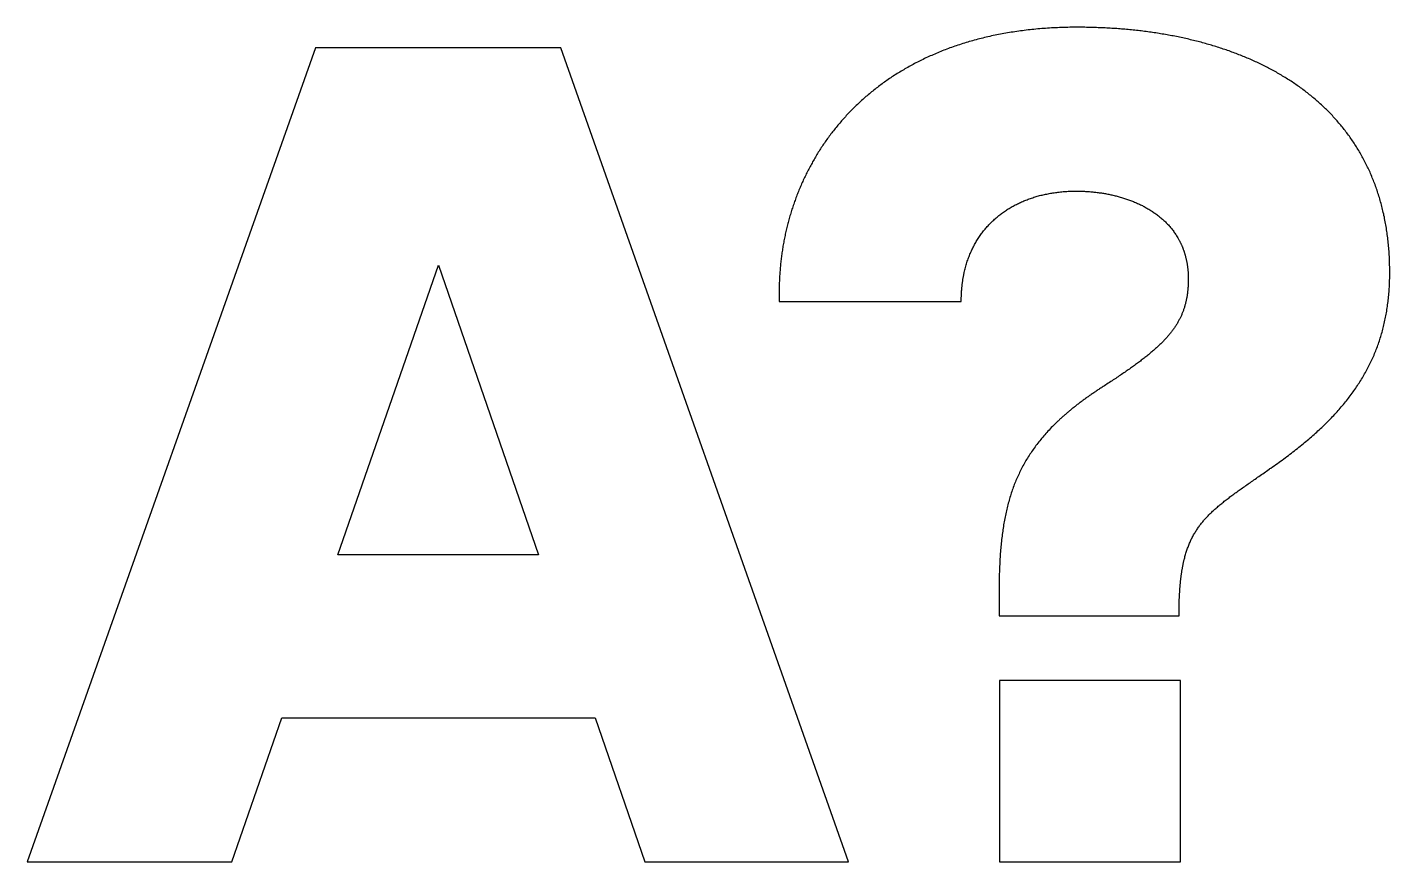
# Model space of a CAD drawing. Extents: x 0 to 267, y 0 to 163.
import ezdxf

# ---------------------------------------------------------------- set-up
doc = ezdxf.new("R2010")
doc.units = 0
doc.header["$MEASUREMENT"] = 0
doc.layers.get('0').update_dxf_attribs({"linetype": 'CONTINUOUS'})
doc.layers.add('LAYER_1', color=7, linetype='CONTINUOUS')

msp = doc.modelspace()

# ---------------------------------------------------------------- linework, layer by layer
msp.add_lwpolyline([(80.6, 116.9), (100.2, 60.1), (60.9, 60.1)], close=True)
at = {"layer": 'LAYER_1'}
msp.add_lwpolyline([(267.1, 115.5), (267.1, 115.85), (267.1, 116.2), (267.09, 116.55), (267.08, 116.89), (267.07, 117.24), (267.06, 117.58), (267.05, 117.92), (267.04, 118.26), (267.02, 118.6), (267, 118.94), (266.98, 119.27), (266.96, 119.61), (266.93, 119.94), (266.9, 120.27), (266.88, 120.6), (266.85, 120.93), (266.81, 121.26), (266.78, 121.58), (266.74, 121.91), (266.7, 122.23), (266.66, 122.55), (266.62, 122.87), (266.58, 123.19), (266.53, 123.51), (266.48, 123.82), (266.44, 124.14), (266.38, 124.45), (266.33, 124.76), (266.28, 125.07), (266.22, 125.38), (266.16, 125.69), (266.1, 126), (266.04, 126.3), (265.97, 126.61), (265.91, 126.91), (265.84, 127.21), (265.77, 127.51), (265.7, 127.81), (265.62, 128.1), (265.55, 128.4), (265.47, 128.69), (265.39, 128.99), (265.31, 129.28), (265.23, 129.57), (265.15, 129.86), (265.06, 130.14), (264.97, 130.43), (264.89, 130.71), (264.79, 131), (264.7, 131.28), (264.61, 131.56), (264.51, 131.84), (264.41, 132.12), (264.31, 132.39), (264.21, 132.67), (264.11, 132.94), (264.01, 133.21), (263.9, 133.49), (263.79, 133.76), (263.68, 134.02), (263.57, 134.29), (263.46, 134.56), (263.34, 134.82), (263.23, 135.08), (263.11, 135.35), (262.99, 135.61), (262.87, 135.87), (262.75, 136.12), (262.62, 136.38), (262.5, 136.63), (262.37, 136.89), (262.24, 137.14), (262.11, 137.39), (261.98, 137.64), (261.85, 137.89), (261.71, 138.14), (261.57, 138.38), (261.43, 138.63), (261.29, 138.87), (261.15, 139.11), (261.01, 139.35), (260.87, 139.59), (260.72, 139.83), (260.57, 140.07), (260.42, 140.3), (260.27, 140.54), (260.12, 140.77), (259.97, 141), (259.81, 141.23), (259.65, 141.46), (259.5, 141.69), (259.34, 141.92), (259.18, 142.14), (259.01, 142.37), (258.85, 142.59), (258.68, 142.81), (258.52, 143.03), (258.35, 143.25), (258.18, 143.47), (258.01, 143.68), (257.84, 143.9), (257.66, 144.11), (257.49, 144.32), (257.31, 144.53), (257.13, 144.74), (256.95, 144.95), (256.77, 145.16), (256.59, 145.37), (256.41, 145.57), (256.22, 145.77), (256.03, 145.98), (255.85, 146.18), (255.66, 146.38), (255.47, 146.58), (255.28, 146.77), (255.08, 146.97), (254.89, 147.16), (254.69, 147.36), (254.5, 147.55), (254.3, 147.74), (254.1, 147.93), (253.9, 148.12), (253.69, 148.31), (253.49, 148.49), (253.29, 148.68), (253.08, 148.86), (252.87, 149.04), (252.66, 149.23), (252.45, 149.41), (252.24, 149.58), (252.03, 149.76), (251.82, 149.94), (251.6, 150.11), (251.39, 150.29), (251.17, 150.46), (250.95, 150.63), (250.73, 150.8), (250.51, 150.97), (250.29, 151.14), (250.07, 151.31), (249.84, 151.47), (249.62, 151.64), (249.39, 151.8), (249.16, 151.96), (248.93, 152.12), (248.7, 152.28), (248.47, 152.44), (248.24, 152.59), (248.01, 152.75), (247.77, 152.91), (247.54, 153.06), (247.3, 153.21), (247.06, 153.36), (246.82, 153.51), (246.58, 153.66), (246.34, 153.81), (246.1, 153.95), (245.86, 154.1), (245.61, 154.24), (245.37, 154.39), (245.12, 154.53), (244.87, 154.67), (244.62, 154.81), (244.37, 154.94), (244.12, 155.08), (243.87, 155.22), (243.62, 155.35), (243.36, 155.49), (243.11, 155.62), (242.85, 155.75), (242.6, 155.88), (242.34, 156.01), (242.08, 156.13), (241.82, 156.26), (241.56, 156.39), (241.3, 156.51), (241.04, 156.63), (240.77, 156.75), (240.51, 156.88), (240.24, 157), (239.98, 157.11), (239.71, 157.23), (239.44, 157.35), (239.17, 157.46), (238.9, 157.58), (238.63, 157.69), (238.36, 157.8), (238.08, 157.91), (237.81, 158.02), (237.54, 158.13), (237.26, 158.23), (236.98, 158.34), (236.71, 158.44), (236.43, 158.55), (236.15, 158.65), (235.87, 158.75), (235.59, 158.85), (235.31, 158.95), (235.03, 159.05), (234.74, 159.15), (234.46, 159.24), (234.17, 159.34), (233.89, 159.43), (233.6, 159.52), (233.32, 159.61), (233.03, 159.7), (232.74, 159.79), (232.45, 159.88), (232.16, 159.97), (231.87, 160.05), (231.58, 160.14), (231.28, 160.22), (230.99, 160.3), (230.7, 160.39), (230.4, 160.47), (230.11, 160.55), (229.81, 160.62), (229.51, 160.7), (229.22, 160.78), (228.92, 160.85), (228.62, 160.93), (228.32, 161), (228.02, 161.07), (227.72, 161.14), (227.42, 161.21), (227.11, 161.28), (226.81, 161.35), (226.51, 161.41), (226.2, 161.48), (225.9, 161.54), (225.59, 161.6), (225.29, 161.67), (224.98, 161.73), (224.67, 161.79), (224.36, 161.85), (224.06, 161.9), (223.75, 161.96), (223.44, 162.02), (223.13, 162.07), (222.82, 162.13), (222.5, 162.18), (222.19, 162.23), (221.88, 162.28), (221.57, 162.33), (221.25, 162.38), (220.94, 162.42), (220.62, 162.47), (220.31, 162.52), (219.99, 162.56), (219.67, 162.6), (219.36, 162.65), (219.04, 162.69), (218.72, 162.73), (218.4, 162.77), (218.08, 162.8), (217.77, 162.84), (217.45, 162.88), (217.12, 162.91), (216.8, 162.94), (216.48, 162.98), (216.16, 163.01), (215.84, 163.04), (215.52, 163.07), (215.19, 163.1), (214.87, 163.13), (214.54, 163.15), (214.22, 163.18), (213.9, 163.2), (213.57, 163.23), (213.24, 163.25), (212.92, 163.27), (212.59, 163.29), (212.27, 163.31), (211.94, 163.33), (211.61, 163.35), (211.28, 163.37), (210.95, 163.38), (210.63, 163.4), (210.3, 163.41), (209.97, 163.42), (209.64, 163.43), (209.31, 163.45), (208.98, 163.46), (208.65, 163.46), (208.32, 163.47), (207.98, 163.48), (207.65, 163.48), (207.32, 163.49), (206.99, 163.49), (206.66, 163.5), (206.32, 163.5), (205.99, 163.5), (205.82, 163.5), (205.8, 163.5), (205.8, 163.5), (205.79, 163.5), (205.78, 163.5), (205.73, 163.5), (205.62, 163.5), (205.21, 163.5), (204.81, 163.49), (204.4, 163.49), (203.99, 163.48), (203.59, 163.47), (203.19, 163.46), (202.79, 163.45), (202.39, 163.44), (201.99, 163.42), (201.59, 163.4), (201.2, 163.38), (200.81, 163.36), (200.42, 163.34), (200.03, 163.31), (199.64, 163.29), (199.25, 163.26), (198.87, 163.23), (198.48, 163.2), (198.1, 163.16), (197.72, 163.13), (197.34, 163.09), (196.96, 163.05), (196.58, 163.01), (196.21, 162.97), (195.84, 162.93), (195.46, 162.88), (195.09, 162.83), (194.72, 162.78), (194.36, 162.73), (193.99, 162.68), (193.63, 162.63), (193.26, 162.57), (192.9, 162.52), (192.54, 162.46), (192.19, 162.4), (191.83, 162.34), (191.47, 162.27), (191.12, 162.21), (190.77, 162.14), (190.42, 162.07), (190.07, 162), (189.72, 161.93), (189.37, 161.86), (189.03, 161.79), (188.68, 161.71), (188.34, 161.63), (188, 161.55), (187.66, 161.47), (187.33, 161.39), (186.99, 161.31), (186.66, 161.22), (186.32, 161.14), (185.99, 161.05), (185.66, 160.96), (185.33, 160.87), (185.01, 160.78), (184.68, 160.68), (184.36, 160.59), (184.03, 160.49), (183.71, 160.39), (183.39, 160.29), (183.07, 160.19), (182.76, 160.09), (182.44, 159.98), (182.13, 159.88), (181.82, 159.77), (181.51, 159.66), (181.2, 159.55), (180.89, 159.44), (180.58, 159.33), (180.28, 159.22), (179.97, 159.1), (179.67, 158.99), (179.37, 158.87), (179.07, 158.75), (178.77, 158.63), (178.48, 158.51), (178.18, 158.38), (177.89, 158.26), (177.6, 158.13), (177.31, 158), (177.02, 157.88), (176.73, 157.75), (176.45, 157.61), (176.16, 157.48), (175.88, 157.35), (175.6, 157.21), (175.32, 157.08), (175.04, 156.94), (174.76, 156.8), (174.49, 156.66), (174.21, 156.52), (173.94, 156.38), (173.67, 156.23), (173.4, 156.09), (173.13, 155.94), (172.86, 155.79), (172.6, 155.64), (172.33, 155.49), (172.07, 155.34), (171.81, 155.19), (171.55, 155.04), (171.29, 154.88), (171.03, 154.72), (170.78, 154.57), (170.52, 154.41), (170.27, 154.25), (170.02, 154.09), (169.77, 153.93), (169.52, 153.76), (169.28, 153.6), (169.03, 153.44), (168.79, 153.27), (168.54, 153.1), (168.3, 152.93), (168.06, 152.76), (167.82, 152.59), (167.59, 152.42), (167.35, 152.25), (167.12, 152.07), (166.89, 151.9), (166.66, 151.72), (166.43, 151.55), (166.2, 151.37), (165.97, 151.19), (165.74, 151.01), (165.52, 150.83), (165.3, 150.65), (165.08, 150.46), (164.86, 150.28), (164.64, 150.09), (164.42, 149.91), (164.21, 149.72), (163.99, 149.53), (163.78, 149.34), (163.57, 149.15), (163.36, 148.96), (163.15, 148.77), (162.94, 148.57), (162.74, 148.38), (162.53, 148.19), (162.33, 147.99), (162.13, 147.79), (161.93, 147.59), (161.73, 147.4), (161.53, 147.2), (161.34, 147), (161.14, 146.79), (160.95, 146.59), (160.76, 146.39), (160.57, 146.18), (160.38, 145.98), (160.19, 145.77), (160.01, 145.57), (159.82, 145.36), (159.64, 145.15), (159.46, 144.94), (159.28, 144.73), (159.1, 144.52), (158.92, 144.31), (158.75, 144.1), (158.57, 143.88), (158.4, 143.67), (158.23, 143.45), (158.06, 143.24), (157.89, 143.02), (157.72, 142.81), (157.55, 142.59), (157.39, 142.37), (157.22, 142.15), (157.06, 141.93), (156.9, 141.71), (156.74, 141.49), (156.58, 141.26), (156.43, 141.04), (156.27, 140.82), (156.12, 140.59), (155.96, 140.37), (155.81, 140.14), (155.66, 139.91), (155.51, 139.69), (155.37, 139.46), (155.22, 139.23), (155.08, 139), (154.93, 138.77), (154.79, 138.54), (154.65, 138.31), (154.51, 138.07), (154.38, 137.84), (154.24, 137.61), (154.11, 137.37), (153.97, 137.14), (153.84, 136.9), (153.71, 136.67), (153.58, 136.43), (153.45, 136.2), (153.33, 135.96), (153.2, 135.72), (153.08, 135.48), (152.95, 135.24), (152.83, 135), (152.71, 134.76), (152.6, 134.52), (152.48, 134.28), (152.36, 134.04), (152.25, 133.79), (152.14, 133.55), (152.02, 133.31), (151.91, 133.06), (151.81, 132.82), (151.7, 132.57), (151.59, 132.33), (151.49, 132.08), (151.38, 131.83), (151.28, 131.59), (151.18, 131.34), (151.08, 131.09), (150.98, 130.84), (150.89, 130.59), (150.79, 130.34), (150.7, 130.09), (150.6, 129.84), (150.51, 129.59), (150.42, 129.34), (150.33, 129.09), (150.25, 128.84), (150.16, 128.59), (150.08, 128.33), (149.99, 128.08), (149.91, 127.83), (149.83, 127.57), (149.75, 127.32), (149.67, 127.06), (149.6, 126.81), (149.52, 126.55), (149.45, 126.3), (149.37, 126.04), (149.3, 125.79), (149.23, 125.53), (149.16, 125.27), (149.1, 125.02), (149.03, 124.76), (148.97, 124.5), (148.9, 124.24), (148.84, 123.98), (148.78, 123.73), (148.72, 123.47), (148.66, 123.21), (148.61, 122.95), (148.55, 122.69), (148.5, 122.43), (148.44, 122.17), (148.39, 121.91), (148.34, 121.65), (148.29, 121.39), (148.24, 121.13), (148.2, 120.86), (148.15, 120.6), (148.11, 120.34), (148.07, 120.08), (148.03, 119.82), (147.99, 119.55), (147.95, 119.29), (147.91, 119.03), (147.88, 118.77), (147.84, 118.5), (147.81, 118.24), (147.78, 117.98), (147.75, 117.72), (147.72, 117.45), (147.69, 117.19), (147.66, 116.92), (147.64, 116.66), (147.61, 116.4), (147.59, 116.13), (147.57, 115.87), (147.55, 115.6), (147.53, 115.34), (147.51, 115.08), (147.49, 114.81), (147.48, 114.55), (147.47, 114.28), (147.45, 114.02), (147.44, 113.75), (147.43, 113.49), (147.42, 113.23), (147.42, 112.96), (147.41, 112.7), (147.41, 112.43), (147.4, 112.17), (147.4, 111.9), (147.4, 111.64), (147.4, 111.6), (147.4, 111.6), (147.4, 111.6), (147.4, 111.6), (147.4, 111.6), (147.4, 111.6), (147.4, 111.6), (147.4, 111.6), (147.4, 111.6), (147.4, 111.6), (147.4, 111.6), (147.4, 111.59), (147.4, 111.59), (147.4, 111.58), (147.4, 111.57), (147.4, 111.56), (147.4, 111.54), (147.4, 111.53), (147.4, 111.51), (147.4, 111.5), (147.4, 111.48), (147.4, 111.46), (147.4, 111.43), (147.4, 111.41), (147.4, 111.39), (147.4, 111.36), (147.4, 111.33), (147.4, 111.31), (147.4, 111.28), (147.4, 111.25), (147.4, 111.22), (147.4, 111.16), (147.4, 111.09), (147.4, 111.02), (147.4, 110.95), (147.4, 110.88), (147.4, 110.81), (147.4, 110.66), (147.4, 110.51), (147.4, 110.44), (147.4, 110.37), (147.4, 110.3), (147.4, 110.24), (147.4, 110.17), (147.4, 110.14), (147.4, 110.11), (147.4, 110.09), (147.4, 110.06), (147.4, 110.03), (147.4, 110.01), (147.4, 109.98), (147.4, 109.96), (147.4, 109.94), (147.4, 109.92), (147.4, 109.9), (147.4, 109.88), (147.4, 109.87), (147.4, 109.85), (147.4, 109.84), (147.4, 109.83), (147.4, 109.82), (147.4, 109.81), (147.4, 109.81), (147.4, 109.8), (147.4, 109.8), (147.4, 109.8), (147.4, 109.8), (147.41, 109.8), (147.41, 109.8), (147.42, 109.8), (147.43, 109.8), (147.45, 109.8), (147.47, 109.8), (147.48, 109.8), (147.51, 109.8), (147.53, 109.8), (147.56, 109.8), (147.58, 109.8), (147.61, 109.8), (147.65, 109.8), (147.68, 109.8), (147.72, 109.8), (147.76, 109.8), (147.8, 109.8), (147.84, 109.8), (147.89, 109.8), (147.94, 109.8), (147.99, 109.8), (148.04, 109.8), (148.1, 109.8), (148.15, 109.8), (148.21, 109.8), (148.27, 109.8), (148.34, 109.8), (148.4, 109.8), (148.47, 109.8), (148.54, 109.8), (148.61, 109.8), (148.68, 109.8), (148.76, 109.8), (148.83, 109.8), (148.91, 109.8), (148.99, 109.8), (149.07, 109.8), (149.16, 109.8), (149.24, 109.8), (149.33, 109.8), (149.42, 109.8), (149.51, 109.8), (149.61, 109.8), (149.7, 109.8), (149.8, 109.8), (149.9, 109.8), (150, 109.8), (150.1, 109.8), (150.2, 109.8), (150.31, 109.8), (150.41, 109.8), (150.52, 109.8), (150.63, 109.8), (150.74, 109.8), (150.86, 109.8), (150.97, 109.8), (151.09, 109.8), (151.2, 109.8), (151.32, 109.8), (151.44, 109.8), (151.57, 109.8), (151.69, 109.8), (151.81, 109.8), (151.94, 109.8), (152.07, 109.8), (152.2, 109.8), (152.33, 109.8), (152.46, 109.8), (152.59, 109.8), (152.73, 109.8), (152.86, 109.8), (153, 109.8), (153.14, 109.8), (153.28, 109.8), (153.42, 109.8), (153.56, 109.8), (153.7, 109.8), (153.84, 109.8), (153.99, 109.8), (154.14, 109.8), (154.28, 109.8), (154.43, 109.8), (154.58, 109.8), (154.73, 109.8), (154.88, 109.8), (155.04, 109.8), (155.19, 109.8), (155.35, 109.8), (155.5, 109.8), (155.66, 109.8), (155.82, 109.8), (155.97, 109.8), (156.13, 109.8), (156.29, 109.8), (156.45, 109.8), (156.62, 109.8), (156.78, 109.8), (156.94, 109.8), (157.11, 109.8), (157.44, 109.8), (157.77, 109.8), (158.11, 109.8), (158.45, 109.8), (158.79, 109.8), (159.14, 109.8), (159.49, 109.8), (159.84, 109.8), (160.19, 109.8), (160.54, 109.8), (160.9, 109.8), (161.25, 109.8), (161.61, 109.8), (161.97, 109.8), (162.33, 109.8), (162.7, 109.8), (163.06, 109.8), (163.79, 109.8), (164.52, 109.8), (165.25, 109.8), (165.98, 109.8), (166.71, 109.8), (167.44, 109.8), (167.8, 109.8), (168.17, 109.8), (168.53, 109.8), (168.89, 109.8), (169.25, 109.8), (169.6, 109.8), (169.96, 109.8), (170.31, 109.8), (170.66, 109.8), (171.01, 109.8), (171.36, 109.8), (171.71, 109.8), (172.05, 109.8), (172.39, 109.8), (172.73, 109.8), (173.06, 109.8), (173.39, 109.8), (173.56, 109.8), (173.72, 109.8), (173.88, 109.8), (174.05, 109.8), (174.21, 109.8), (174.37, 109.8), (174.53, 109.8), (174.68, 109.8), (174.84, 109.8), (175, 109.8), (175.15, 109.8), (175.31, 109.8), (175.46, 109.8), (175.62, 109.8), (175.77, 109.8), (175.92, 109.8), (176.07, 109.8), (176.22, 109.8), (176.36, 109.8), (176.51, 109.8), (176.66, 109.8), (176.8, 109.8), (176.94, 109.8), (177.08, 109.8), (177.22, 109.8), (177.36, 109.8), (177.5, 109.8), (177.64, 109.8), (177.77, 109.8), (177.91, 109.8), (178.04, 109.8), (178.17, 109.8), (178.3, 109.8), (178.43, 109.8), (178.56, 109.8), (178.69, 109.8), (178.81, 109.8), (178.93, 109.8), (179.06, 109.8), (179.18, 109.8), (179.3, 109.8), (179.41, 109.8), (179.53, 109.8), (179.64, 109.8), (179.76, 109.8), (179.87, 109.8), (179.98, 109.8), (180.09, 109.8), (180.19, 109.8), (180.3, 109.8), (180.4, 109.8), (180.5, 109.8), (180.6, 109.8), (180.7, 109.8), (180.8, 109.8), (180.89, 109.8), (180.99, 109.8), (181.08, 109.8), (181.17, 109.8), (181.26, 109.8), (181.34, 109.8), (181.43, 109.8), (181.51, 109.8), (181.59, 109.8), (181.67, 109.8), (181.74, 109.8), (181.82, 109.8), (181.89, 109.8), (181.96, 109.8), (182.03, 109.8), (182.1, 109.8), (182.16, 109.8), (182.23, 109.8), (182.29, 109.8), (182.35, 109.8), (182.4, 109.8), (182.46, 109.8), (182.51, 109.8), (182.56, 109.8), (182.61, 109.8), (182.66, 109.8), (182.7, 109.8), (182.74, 109.8), (182.78, 109.8), (182.82, 109.8), (182.85, 109.8), (182.89, 109.8), (182.92, 109.8), (182.94, 109.8), (182.97, 109.8), (182.99, 109.8), (183.02, 109.8), (183.03, 109.8), (183.05, 109.8), (183.07, 109.8), (183.08, 109.8), (183.09, 109.8), (183.09, 109.8), (183.1, 109.8), (183.1, 109.8), (183.1, 109.8), (183.1, 109.8), (183.1, 109.8), (183.1, 109.8), (183.1, 109.8), (183.1, 109.81), (183.1, 109.83), (183.1, 109.9), (183.1, 110.05), (183.1, 110.19), (183.1, 110.34), (183.11, 110.48), (183.11, 110.62), (183.12, 110.77), (183.12, 110.91), (183.13, 111.05), (183.13, 111.19), (183.14, 111.33), (183.15, 111.47), (183.16, 111.61), (183.17, 111.75), (183.17, 111.89), (183.19, 112.03), (183.2, 112.17), (183.21, 112.3), (183.22, 112.44), (183.23, 112.58), (183.25, 112.71), (183.26, 112.85), (183.28, 112.98), (183.29, 113.12), (183.31, 113.25), (183.33, 113.39), (183.34, 113.52), (183.36, 113.65), (183.38, 113.78), (183.4, 113.92), (183.42, 114.05), (183.44, 114.18), (183.46, 114.31), (183.49, 114.44), (183.51, 114.57), (183.53, 114.7), (183.56, 114.82), (183.58, 114.95), (183.61, 115.08), (183.63, 115.21), (183.66, 115.33), (183.69, 115.46), (183.75, 115.71), (183.8, 115.96), (183.87, 116.2), (183.93, 116.45), (184, 116.69), (184.07, 116.93), (184.14, 117.17), (184.21, 117.41), (184.29, 117.64), (184.37, 117.87), (184.45, 118.1), (184.53, 118.33), (184.62, 118.56), (184.7, 118.78), (184.79, 119.01), (184.89, 119.23), (184.98, 119.45), (185.08, 119.67), (185.18, 119.88), (185.28, 120.09), (185.38, 120.31), (185.49, 120.51), (185.6, 120.72), (185.71, 120.93), (185.82, 121.13), (185.93, 121.33), (186.05, 121.53), (186.17, 121.73), (186.29, 121.93), (186.41, 122.12), (186.54, 122.31), (186.67, 122.5), (186.8, 122.69), (186.93, 122.87), (187.06, 123.06), (187.2, 123.24), (187.33, 123.42), (187.47, 123.6), (187.62, 123.77), (187.76, 123.95), (187.9, 124.12), (188.05, 124.29), (188.2, 124.46), (188.35, 124.62), (188.51, 124.79), (188.66, 124.95), (188.82, 125.11), (188.98, 125.27), (189.14, 125.43), (189.3, 125.58), (189.46, 125.73), (189.63, 125.88), (189.79, 126.03), (189.96, 126.18), (190.14, 126.32), (190.31, 126.46), (190.48, 126.6), (190.66, 126.74), (190.84, 126.88), (191.02, 127.01), (191.2, 127.14), (191.38, 127.28), (191.56, 127.4), (191.75, 127.53), (191.94, 127.65), (192.13, 127.78), (192.32, 127.9), (192.51, 128.01), (192.7, 128.13), (192.9, 128.25), (193.1, 128.36), (193.3, 128.47), (193.5, 128.58), (193.7, 128.68), (193.9, 128.79), (194.1, 128.89), (194.31, 128.99), (194.52, 129.09), (194.73, 129.18), (194.94, 129.28), (195.15, 129.37), (195.36, 129.46), (195.57, 129.55), (195.79, 129.63), (196.01, 129.72), (196.22, 129.8), (196.44, 129.88), (196.66, 129.96), (196.88, 130.03), (197.11, 130.11), (197.33, 130.18), (197.56, 130.25), (197.78, 130.32), (198.01, 130.38), (198.24, 130.44), (198.47, 130.51), (198.7, 130.57), (198.94, 130.62), (199.17, 130.68), (199.4, 130.73), (199.64, 130.78), (199.88, 130.83), (200.11, 130.88), (200.35, 130.93), (200.59, 130.97), (200.83, 131.01), (201.08, 131.05), (201.32, 131.09), (201.56, 131.12), (201.81, 131.15), (202.05, 131.18), (202.3, 131.21), (202.55, 131.24), (202.8, 131.26), (203.05, 131.29), (203.3, 131.31), (203.55, 131.33), (203.8, 131.34), (204.05, 131.36), (204.31, 131.37), (204.56, 131.38), (204.82, 131.39), (205.07, 131.39), (205.33, 131.4), (205.59, 131.4), (205.65, 131.4), (205.69, 131.4), (205.7, 131.4), (205.71, 131.4), (205.81, 131.4), (206.02, 131.4), (206.22, 131.4), (206.42, 131.39), (206.63, 131.39), (206.83, 131.38), (207.03, 131.37), (207.24, 131.36), (207.44, 131.35), (207.65, 131.34), (207.86, 131.33), (208.06, 131.31), (208.27, 131.3), (208.48, 131.28), (208.68, 131.26), (208.89, 131.24), (209.1, 131.22), (209.31, 131.2), (209.51, 131.17), (209.72, 131.15), (209.93, 131.12), (210.14, 131.09), (210.35, 131.07), (210.56, 131.03), (210.76, 131), (210.97, 130.97), (211.18, 130.93), (211.39, 130.9), (211.6, 130.86), (211.81, 130.82), (212.01, 130.78), (212.22, 130.73), (212.43, 130.69), (212.64, 130.64), (212.84, 130.6), (213.05, 130.55), (213.26, 130.5), (213.46, 130.45), (213.67, 130.39), (213.87, 130.34), (214.08, 130.28), (214.28, 130.22), (214.49, 130.17), (214.69, 130.1), (214.89, 130.04), (215.09, 129.98), (215.29, 129.91), (215.5, 129.85), (215.7, 129.78), (215.89, 129.71), (216.09, 129.63), (216.29, 129.56), (216.49, 129.48), (216.68, 129.41), (216.88, 129.33), (217.07, 129.25), (217.27, 129.17), (217.46, 129.08), (217.65, 129), (217.84, 128.91), (218.03, 128.82), (218.22, 128.73), (218.41, 128.64), (218.6, 128.55), (218.78, 128.45), (218.97, 128.35), (219.15, 128.26), (219.33, 128.15), (219.51, 128.05), (219.69, 127.95), (219.87, 127.84), (220.05, 127.74), (220.23, 127.63), (220.4, 127.51), (220.57, 127.4), (220.74, 127.29), (220.91, 127.17), (221.08, 127.05), (221.25, 126.93), (221.42, 126.81), (221.58, 126.69), (221.74, 126.56), (221.9, 126.43), (222.06, 126.3), (222.22, 126.17), (222.38, 126.04), (222.53, 125.91), (222.68, 125.77), (222.83, 125.63), (222.98, 125.49), (223.13, 125.35), (223.28, 125.2), (223.42, 125.06), (223.56, 124.91), (223.7, 124.76), (223.84, 124.61), (223.97, 124.45), (224.11, 124.3), (224.24, 124.14), (224.37, 123.98), (224.49, 123.82), (224.62, 123.65), (224.74, 123.49), (224.86, 123.32), (224.98, 123.15), (225.1, 122.98), (225.21, 122.8), (225.32, 122.63), (225.43, 122.45), (225.54, 122.27), (225.65, 122.09), (225.7, 122), (225.75, 121.91), (225.8, 121.81), (225.85, 121.72), (225.9, 121.63), (225.95, 121.53), (225.99, 121.44), (226.04, 121.34), (226.09, 121.25), (226.13, 121.15), (226.18, 121.05), (226.22, 120.96), (226.27, 120.86), (226.31, 120.76), (226.35, 120.66), (226.4, 120.56), (226.44, 120.46), (226.48, 120.36), (226.52, 120.26), (226.56, 120.16), (226.6, 120.06), (226.63, 119.95), (226.67, 119.85), (226.71, 119.75), (226.74, 119.64), (226.78, 119.54), (226.81, 119.43), (226.85, 119.33), (226.88, 119.22), (226.91, 119.11), (226.94, 119), (226.98, 118.9), (227.01, 118.79), (227.04, 118.68), (227.07, 118.57), (227.09, 118.46), (227.12, 118.35), (227.15, 118.24), (227.17, 118.13), (227.2, 118.01), (227.22, 117.9), (227.25, 117.79), (227.27, 117.67), (227.29, 117.56), (227.31, 117.44), (227.34, 117.33), (227.36, 117.21), (227.37, 117.1), (227.39, 116.98), (227.41, 116.86), (227.43, 116.74), (227.44, 116.62), (227.46, 116.5), (227.47, 116.38), (227.49, 116.26), (227.5, 116.14), (227.51, 116.02), (227.52, 115.9), (227.54, 115.77), (227.55, 115.65), (227.55, 115.53), (227.56, 115.4), (227.57, 115.28), (227.58, 115.15), (227.58, 115.03), (227.59, 114.9), (227.59, 114.77), (227.6, 114.64), (227.6, 114.51), (227.6, 114.39), (227.6, 114.26), (227.6, 114.22), (227.6, 114.21), (227.6, 114.2), (227.6, 114.19), (227.6, 114.15), (227.6, 113.97), (227.6, 113.8), (227.59, 113.63), (227.59, 113.45), (227.58, 113.28), (227.58, 113.11), (227.57, 112.95), (227.56, 112.78), (227.55, 112.61), (227.54, 112.45), (227.53, 112.28), (227.51, 112.12), (227.5, 111.95), (227.48, 111.79), (227.46, 111.63), (227.44, 111.47), (227.42, 111.31), (227.4, 111.16), (227.38, 111), (227.36, 110.84), (227.33, 110.69), (227.3, 110.53), (227.28, 110.38), (227.25, 110.23), (227.22, 110.08), (227.19, 109.93), (227.15, 109.77), (227.12, 109.63), (227.08, 109.48), (227.04, 109.33), (227.01, 109.18), (226.96, 109.03), (226.92, 108.89), (226.88, 108.74), (226.84, 108.6), (226.79, 108.46), (226.74, 108.31), (226.69, 108.17), (226.64, 108.03), (226.59, 107.89), (226.54, 107.74), (226.48, 107.6), (226.43, 107.46), (226.37, 107.33), (226.31, 107.19), (226.25, 107.05), (226.19, 106.91), (226.12, 106.77), (226.06, 106.64), (225.99, 106.5), (225.92, 106.36), (225.85, 106.23), (225.78, 106.09), (225.71, 105.96), (225.63, 105.82), (225.56, 105.69), (225.48, 105.55), (225.4, 105.42), (225.32, 105.29), (225.23, 105.15), (225.15, 105.02), (225.06, 104.89), (224.97, 104.76), (224.88, 104.62), (224.79, 104.49), (224.7, 104.36), (224.6, 104.23), (224.51, 104.1), (224.41, 103.97), (224.31, 103.84), (224.21, 103.71), (224.1, 103.57), (224, 103.44), (223.89, 103.31), (223.78, 103.18), (223.67, 103.05), (223.56, 102.92), (223.44, 102.79), (223.33, 102.66), (223.21, 102.53), (223.09, 102.4), (222.97, 102.27), (222.84, 102.14), (222.72, 102.01), (222.59, 101.88), (222.46, 101.74), (222.33, 101.61), (222.2, 101.48), (222.06, 101.35), (221.92, 101.22), (221.79, 101.09), (221.64, 100.95), (221.5, 100.82), (221.36, 100.69), (221.21, 100.56), (221.06, 100.42), (220.91, 100.29), (220.76, 100.16), (220.6, 100.02), (220.45, 99.89), (220.29, 99.75), (220.13, 99.62), (219.96, 99.48), (219.8, 99.35), (219.63, 99.21), (219.46, 99.08), (219.29, 98.94), (219.12, 98.8), (218.94, 98.66), (218.77, 98.53), (218.59, 98.39), (218.4, 98.25), (218.22, 98.11), (218.03, 97.97), (217.85, 97.83), (217.66, 97.68), (217.46, 97.54), (217.27, 97.4), (217.07, 97.26), (216.87, 97.11), (216.67, 96.97), (216.47, 96.82), (216.26, 96.68), (216.06, 96.53), (215.85, 96.38), (215.63, 96.23), (215.42, 96.09), (215.2, 95.94), (214.98, 95.79), (214.76, 95.64), (214.54, 95.48), (214.31, 95.33), (214.08, 95.18), (213.85, 95.02), (213.62, 94.87), (213.38, 94.71), (213.15, 94.55), (212.91, 94.4), (212.66, 94.24), (212.42, 94.08), (212.17, 93.92), (211.92, 93.76), (211.67, 93.59), (211.42, 93.43), (211.16, 93.27), (210.9, 93.1), (210.73, 92.99), (210.56, 92.88), (210.39, 92.77), (210.22, 92.66), (210.05, 92.55), (209.88, 92.44), (209.72, 92.33), (209.55, 92.21), (209.39, 92.1), (209.22, 91.99), (209.06, 91.88), (208.9, 91.77), (208.74, 91.66), (208.58, 91.55), (208.42, 91.44), (208.26, 91.33), (208.1, 91.22), (207.95, 91.11), (207.79, 91), (207.64, 90.89), (207.48, 90.78), (207.33, 90.66), (207.18, 90.55), (207.03, 90.44), (206.88, 90.33), (206.73, 90.22), (206.58, 90.11), (206.43, 90), (206.28, 89.89), (206.14, 89.78), (205.99, 89.67), (205.85, 89.56), (205.71, 89.44), (205.56, 89.33), (205.42, 89.22), (205.28, 89.11), (205.14, 89), (205, 88.89), (204.86, 88.78), (204.73, 88.66), (204.59, 88.55), (204.45, 88.44), (204.32, 88.33), (204.18, 88.22), (204.05, 88.1), (203.92, 87.99), (203.79, 87.88), (203.65, 87.77), (203.52, 87.66), (203.4, 87.54), (203.27, 87.43), (203.14, 87.32), (203.01, 87.21), (202.89, 87.09), (202.76, 86.98), (202.64, 86.87), (202.51, 86.75), (202.39, 86.64), (202.27, 86.53), (202.15, 86.41), (202.03, 86.3), (201.91, 86.19), (201.67, 85.96), (201.44, 85.73), (201.2, 85.5), (200.98, 85.27), (200.75, 85.05), (200.53, 84.82), (200.31, 84.58), (200.1, 84.35), (199.88, 84.12), (199.67, 83.89), (199.47, 83.66), (199.26, 83.42), (199.06, 83.19), (198.86, 82.95), (198.67, 82.72), (198.48, 82.48), (198.29, 82.24), (198.1, 82.01), (197.92, 81.77), (197.74, 81.53), (197.56, 81.29), (197.38, 81.05), (197.21, 80.8), (197.04, 80.56), (196.87, 80.32), (196.71, 80.07), (196.54, 79.83), (196.38, 79.58), (196.23, 79.33), (196.07, 79.09), (195.92, 78.84), (195.77, 78.59), (195.63, 78.34), (195.48, 78.08), (195.34, 77.83), (195.2, 77.58), (195.06, 77.32), (194.93, 77.06), (194.8, 76.81), (194.67, 76.55), (194.54, 76.29), (194.42, 76.02), (194.3, 75.76), (194.18, 75.5), (194.06, 75.23), (193.94, 74.97), (193.83, 74.7), (193.72, 74.43), (193.61, 74.16), (193.5, 73.89), (193.4, 73.62), (193.3, 73.34), (193.2, 73.07), (193.1, 72.79), (193.01, 72.51), (192.91, 72.23), (192.82, 71.95), (192.73, 71.67), (192.65, 71.39), (192.56, 71.1), (192.48, 70.82), (192.4, 70.53), (192.32, 70.24), (192.24, 69.95), (192.17, 69.65), (192.09, 69.36), (192.02, 69.06), (191.95, 68.76), (191.89, 68.47), (191.82, 68.16), (191.76, 67.86), (191.69, 67.56), (191.63, 67.25), (191.58, 66.94), (191.52, 66.63), (191.46, 66.32), (191.41, 66.01), (191.36, 65.69), (191.31, 65.38), (191.26, 65.06), (191.22, 64.74), (191.17, 64.41), (191.13, 64.09), (191.09, 63.76), (191.05, 63.44), (191.01, 63.11), (190.97, 62.77), (190.94, 62.44), (190.9, 62.1), (190.87, 61.77), (190.84, 61.43), (190.81, 61.08), (190.78, 60.74), (190.76, 60.39), (190.73, 60.05), (190.71, 59.7), (190.69, 59.34), (190.67, 58.99), (190.65, 58.63), (190.63, 58.27), (190.61, 57.91), (190.6, 57.55), (190.58, 57.18), (190.57, 56.81), (190.56, 56.44), (190.55, 56.07), (190.54, 55.7), (190.53, 55.32), (190.52, 54.94), (190.51, 54.56), (190.51, 54.17), (190.51, 53.79), (190.5, 53.4), (190.5, 53.01), (190.5, 52.61), (190.5, 52.51), (190.5, 52.5), (190.5, 52.5), (190.5, 52.5), (190.5, 52.5), (190.5, 52.5), (190.5, 52.5), (190.5, 52.5), (190.5, 52.5), (190.5, 52.5), (190.5, 52.5), (190.5, 52.49), (190.5, 52.49), (190.5, 52.48), (190.5, 52.47), (190.5, 52.47), (190.5, 52.46), (190.5, 52.45), (190.5, 52.43), (190.5, 52.42), (190.5, 52.41), (190.5, 52.39), (190.5, 52.38), (190.5, 52.36), (190.5, 52.34), (190.5, 52.33), (190.5, 52.31), (190.5, 52.29), (190.5, 52.27), (190.5, 52.24), (190.5, 52.22), (190.5, 52.2), (190.5, 52.17), (190.5, 52.15), (190.5, 52.1), (190.5, 52.04), (190.5, 51.98), (190.5, 51.92), (190.5, 51.86), (190.5, 51.79), (190.5, 51.72), (190.5, 51.65), (190.5, 51.58), (190.5, 51.5), (190.5, 51.43), (190.5, 51.35), (190.5, 51.27), (190.5, 51.19), (190.5, 51.1), (190.5, 51.02), (190.5, 50.94), (190.5, 50.85), (190.5, 50.68), (190.5, 50.5), (190.5, 50.15), (190.5, 49.97), (190.5, 49.8), (190.5, 49.72), (190.5, 49.63), (190.5, 49.55), (190.5, 49.47), (190.5, 49.39), (190.5, 49.31), (190.5, 49.23), (190.5, 49.15), (190.5, 49.08), (190.5, 49.01), (190.5, 48.94), (190.5, 48.87), (190.5, 48.81), (190.5, 48.74), (190.5, 48.68), (190.5, 48.63), (190.5, 48.57), (190.5, 48.52), (190.5, 48.5), (190.5, 48.48), (190.5, 48.45), (190.5, 48.43), (190.5, 48.41), (190.5, 48.39), (190.5, 48.37), (190.5, 48.35), (190.5, 48.34), (190.5, 48.32), (190.5, 48.3), (190.5, 48.29), (190.5, 48.28), (190.5, 48.26), (190.5, 48.25), (190.5, 48.24), (190.5, 48.23), (190.5, 48.23), (190.5, 48.22), (190.5, 48.21), (190.5, 48.21), (190.5, 48.2), (190.5, 48.2), (190.5, 48.2), (190.5, 48.2), (190.5, 48.2), (190.5, 48.2), (190.51, 48.2), (190.52, 48.2), (190.53, 48.2), (190.54, 48.2), (190.56, 48.2), (190.58, 48.2), (190.6, 48.2), (190.62, 48.2), (190.64, 48.2), (190.67, 48.2), (190.7, 48.2), (190.73, 48.2), (190.76, 48.2), (190.8, 48.2), (190.84, 48.2), (190.88, 48.2), (190.92, 48.2), (190.97, 48.2), (191.01, 48.2), (191.06, 48.2), (191.11, 48.2), (191.17, 48.2), (191.22, 48.2), (191.28, 48.2), (191.34, 48.2), (191.4, 48.2), (191.46, 48.2), (191.53, 48.2), (191.6, 48.2), (191.66, 48.2), (191.74, 48.2), (191.81, 48.2), (191.88, 48.2), (191.96, 48.2), (192.04, 48.2), (192.12, 48.2), (192.2, 48.2), (192.29, 48.2), (192.37, 48.2), (192.46, 48.2), (192.55, 48.2), (192.64, 48.2), (192.73, 48.2), (192.83, 48.2), (192.93, 48.2), (193.02, 48.2), (193.12, 48.2), (193.23, 48.2), (193.33, 48.2), (193.43, 48.2), (193.54, 48.2), (193.65, 48.2), (193.76, 48.2), (193.87, 48.2), (193.98, 48.2), (194.1, 48.2), (194.21, 48.2), (194.33, 48.2), (194.45, 48.2), (194.57, 48.2), (194.69, 48.2), (194.81, 48.2), (194.94, 48.2), (195.06, 48.2), (195.19, 48.2), (195.32, 48.2), (195.45, 48.2), (195.58, 48.2), (195.71, 48.2), (195.84, 48.2), (195.98, 48.2), (196.11, 48.2), (196.25, 48.2), (196.39, 48.2), (196.53, 48.2), (196.67, 48.2), (196.81, 48.2), (196.95, 48.2), (197.1, 48.2), (197.24, 48.2), (197.39, 48.2), (197.54, 48.2), (197.69, 48.2), (197.84, 48.2), (197.99, 48.2), (198.14, 48.2), (198.29, 48.2), (198.44, 48.2), (198.6, 48.2), (198.75, 48.2), (198.91, 48.2), (199.07, 48.2), (199.23, 48.2), (199.38, 48.2), (199.54, 48.2), (199.71, 48.2), (199.87, 48.2), (200.19, 48.2), (200.52, 48.2), (200.85, 48.2), (201.19, 48.2), (201.52, 48.2), (201.86, 48.2), (202.21, 48.2), (202.55, 48.2), (202.9, 48.2), (203.24, 48.2), (203.59, 48.2), (203.95, 48.2), (204.3, 48.2), (204.65, 48.2), (205.01, 48.2), (205.37, 48.2), (205.73, 48.2), (206.09, 48.2), (206.81, 48.2), (207.53, 48.2), (208.98, 48.2), (209.7, 48.2), (210.42, 48.2), (210.78, 48.2), (211.14, 48.2), (211.49, 48.2), (211.85, 48.2), (212.2, 48.2), (212.56, 48.2), (212.91, 48.2), (213.26, 48.2), (213.6, 48.2), (213.95, 48.2), (214.29, 48.2), (214.63, 48.2), (214.97, 48.2), (215.3, 48.2), (215.64, 48.2), (215.97, 48.2), (216.29, 48.2), (216.46, 48.2), (216.62, 48.2), (216.78, 48.2), (216.94, 48.2), (217.1, 48.2), (217.25, 48.2), (217.41, 48.2), (217.57, 48.2), (217.72, 48.2), (217.88, 48.2), (218.03, 48.2), (218.18, 48.2), (218.34, 48.2), (218.49, 48.2), (218.64, 48.2), (218.78, 48.2), (218.93, 48.2), (219.08, 48.2), (219.22, 48.2), (219.37, 48.2), (219.51, 48.2), (219.65, 48.2), (219.79, 48.2), (219.93, 48.2), (220.07, 48.2), (220.21, 48.2), (220.34, 48.2), (220.48, 48.2), (220.61, 48.2), (220.74, 48.2), (220.87, 48.2), (221, 48.2), (221.13, 48.2), (221.26, 48.2), (221.38, 48.2), (221.51, 48.2), (221.63, 48.2), (221.75, 48.2), (221.87, 48.2), (221.99, 48.2), (222.11, 48.2), (222.22, 48.2), (222.33, 48.2), (222.45, 48.2), (222.56, 48.2), (222.67, 48.2), (222.78, 48.2), (222.88, 48.2), (222.99, 48.2), (223.09, 48.2), (223.19, 48.2), (223.29, 48.2), (223.39, 48.2), (223.48, 48.2), (223.58, 48.2), (223.67, 48.2), (223.76, 48.2), (223.85, 48.2), (223.94, 48.2), (224.03, 48.2), (224.11, 48.2), (224.19, 48.2), (224.27, 48.2), (224.35, 48.2), (224.43, 48.2), (224.5, 48.2), (224.57, 48.2), (224.65, 48.2), (224.71, 48.2), (224.78, 48.2), (224.85, 48.2), (224.91, 48.2), (224.97, 48.2), (225.03, 48.2), (225.09, 48.2), (225.14, 48.2), (225.19, 48.2), (225.25, 48.2), (225.29, 48.2), (225.34, 48.2), (225.39, 48.2), (225.43, 48.2), (225.47, 48.2), (225.51, 48.2), (225.54, 48.2), (225.57, 48.2), (225.61, 48.2), (225.63, 48.2), (225.66, 48.2), (225.69, 48.2), (225.71, 48.2), (225.73, 48.2), (225.75, 48.2), (225.76, 48.2), (225.77, 48.2), (225.78, 48.2), (225.79, 48.2), (225.8, 48.2), (225.8, 48.2), (225.8, 48.2), (225.8, 48.2), (225.8, 48.2), (225.8, 48.2), (225.8, 48.21), (225.8, 48.21), (225.8, 48.22), (225.8, 48.22), (225.8, 48.23), (225.8, 48.24), (225.8, 48.26), (225.8, 48.28), (225.8, 48.3), (225.8, 48.35), (225.8, 48.4), (225.8, 48.42), (225.8, 48.44), (225.8, 48.46), (225.8, 48.47), (225.8, 48.48), (225.8, 48.48), (225.8, 48.49), (225.8, 48.49), (225.8, 48.5), (225.8, 48.5), (225.8, 48.5), (225.8, 48.5), (225.8, 48.5), (225.8, 48.5), (225.8, 48.5), (225.8, 48.5), (225.8, 48.5), (225.8, 48.52), (225.8, 48.54), (225.8, 48.63), (225.8, 48.81), (225.8, 48.98), (225.8, 49.16), (225.8, 49.33), (225.81, 49.51), (225.81, 49.68), (225.81, 49.85), (225.81, 50.02), (225.82, 50.19), (225.82, 50.36), (225.82, 50.53), (225.83, 50.69), (225.83, 50.86), (225.84, 51.02), (225.84, 51.19), (225.85, 51.35), (225.85, 51.51), (225.86, 51.67), (225.87, 51.83), (225.87, 51.99), (225.88, 52.15), (225.89, 52.3), (225.9, 52.46), (225.91, 52.61), (225.92, 52.77), (225.92, 52.92), (225.93, 53.07), (225.94, 53.22), (225.95, 53.37), (225.97, 53.52), (225.98, 53.67), (225.99, 53.82), (226, 53.96), (226.01, 54.11), (226.02, 54.25), (226.04, 54.4), (226.05, 54.54), (226.06, 54.68), (226.08, 54.82), (226.09, 54.96), (226.11, 55.1), (226.12, 55.24), (226.14, 55.38), (226.15, 55.51), (226.17, 55.65), (226.19, 55.78), (226.2, 55.92), (226.22, 56.05), (226.24, 56.18), (226.26, 56.31), (226.28, 56.44), (226.3, 56.57), (226.31, 56.7), (226.33, 56.83), (226.35, 56.96), (226.37, 57.08), (226.4, 57.21), (226.42, 57.34), (226.44, 57.46), (226.46, 57.58), (226.48, 57.71), (226.51, 57.83), (226.53, 57.95), (226.55, 58.07), (226.58, 58.19), (226.6, 58.31), (226.63, 58.43), (226.65, 58.54), (226.68, 58.66), (226.7, 58.78), (226.73, 58.89), (226.76, 59.01), (226.78, 59.12), (226.81, 59.23), (226.84, 59.35), (226.9, 59.57), (226.95, 59.79), (227.01, 60.01), (227.08, 60.22), (227.14, 60.44), (227.2, 60.65), (227.27, 60.86), (227.34, 61.06), (227.41, 61.26), (227.48, 61.46), (227.56, 61.66), (227.63, 61.86), (227.71, 62.05), (227.79, 62.25), (227.87, 62.44), (227.95, 62.62), (228.03, 62.81), (228.12, 62.99), (228.2, 63.17), (228.29, 63.35), (228.38, 63.53), (228.47, 63.71), (228.57, 63.88), (228.66, 64.06), (228.76, 64.23), (228.86, 64.4), (228.96, 64.56), (229.06, 64.73), (229.17, 64.9), (229.27, 65.06), (229.38, 65.22), (229.49, 65.38), (229.6, 65.54), (229.71, 65.7), (229.83, 65.86), (229.95, 66.01), (230.06, 66.17), (230.19, 66.32), (230.31, 66.47), (230.43, 66.62), (230.56, 66.77), (230.68, 66.92), (230.81, 67.07), (230.95, 67.22), (231.08, 67.37), (231.21, 67.51), (231.35, 67.66), (231.49, 67.8), (231.63, 67.95), (231.77, 68.09), (231.92, 68.23), (232.06, 68.37), (232.21, 68.52), (232.36, 68.66), (232.52, 68.8), (232.67, 68.94), (232.83, 69.08), (232.98, 69.22), (233.14, 69.36), (233.31, 69.5), (233.47, 69.64), (233.64, 69.78), (233.8, 69.92), (233.97, 70.06), (234.15, 70.2), (234.32, 70.34), (234.49, 70.48), (234.67, 70.62), (234.85, 70.76), (235.03, 70.91), (235.22, 71.05), (235.4, 71.19), (235.59, 71.33), (235.78, 71.47), (235.97, 71.62), (236.17, 71.76), (236.36, 71.91), (236.56, 72.05), (236.76, 72.2), (236.96, 72.34), (237.17, 72.49), (237.37, 72.64), (237.58, 72.79), (237.79, 72.94), (238, 73.09), (238.22, 73.24), (238.44, 73.39), (238.66, 73.55), (238.88, 73.7), (239.1, 73.86), (239.32, 74.02), (239.55, 74.17), (239.78, 74.33), (240.01, 74.5), (240.25, 74.66), (240.48, 74.82), (240.72, 74.99), (240.96, 75.16), (241.2, 75.32), (241.45, 75.49), (241.7, 75.67), (241.95, 75.84), (242.2, 76.02), (242.45, 76.19), (242.71, 76.37), (242.96, 76.55), (243.22, 76.74), (243.49, 76.92), (243.55, 76.97), (243.59, 76.99), (243.59, 77), (243.6, 77), (243.6, 77), (243.62, 77.02), (243.79, 77.13), (244.11, 77.35), (244.44, 77.58), (244.76, 77.81), (245.08, 78.03), (245.39, 78.26), (245.7, 78.48), (246.02, 78.71), (246.33, 78.93), (246.63, 79.16), (246.94, 79.39), (247.24, 79.61), (247.54, 79.84), (247.83, 80.07), (248.13, 80.29), (248.42, 80.52), (248.71, 80.75), (249, 80.97), (249.28, 81.2), (249.57, 81.43), (249.85, 81.66), (250.13, 81.88), (250.4, 82.11), (250.68, 82.34), (250.95, 82.57), (251.22, 82.8), (251.48, 83.03), (251.75, 83.26), (252.01, 83.49), (252.27, 83.72), (252.53, 83.95), (252.78, 84.18), (253.03, 84.41), (253.28, 84.64), (253.53, 84.87), (253.78, 85.1), (254.02, 85.34), (254.26, 85.57), (254.5, 85.8), (254.74, 86.04), (254.97, 86.27), (255.2, 86.5), (255.43, 86.74), (255.66, 86.97), (255.89, 87.21), (256.11, 87.45), (256.33, 87.68), (256.55, 87.92), (256.76, 88.16), (256.98, 88.4), (257.19, 88.64), (257.4, 88.87), (257.6, 89.11), (257.81, 89.36), (258.01, 89.6), (258.21, 89.84), (258.41, 90.08), (258.6, 90.32), (258.79, 90.57), (258.99, 90.81), (259.17, 91.05), (259.36, 91.3), (259.54, 91.55), (259.73, 91.79), (259.91, 92.04), (260.08, 92.29), (260.26, 92.54), (260.43, 92.79), (260.6, 93.04), (260.77, 93.29), (260.93, 93.54), (261.1, 93.79), (261.26, 94.04), (261.42, 94.3), (261.57, 94.55), (261.73, 94.81), (261.88, 95.06), (262.03, 95.32), (262.18, 95.58), (262.33, 95.84), (262.47, 96.09), (262.61, 96.35), (262.75, 96.62), (262.89, 96.88), (263.02, 97.14), (263.15, 97.4), (263.28, 97.67), (263.41, 97.93), (263.54, 98.2), (263.66, 98.47), (263.78, 98.74), (263.9, 99.01), (264.02, 99.28), (264.13, 99.55), (264.24, 99.82), (264.35, 100.09), (264.46, 100.37), (264.57, 100.64), (264.67, 100.92), (264.77, 101.2), (264.87, 101.47), (264.97, 101.75), (265.06, 102.03), (265.16, 102.32), (265.25, 102.6), (265.34, 102.88), (265.42, 103.17), (265.51, 103.45), (265.59, 103.74), (265.67, 104.03), (265.74, 104.32), (265.82, 104.61), (265.89, 104.9), (265.96, 105.19), (266.03, 105.49), (266.1, 105.78), (266.16, 106.08), (266.23, 106.38), (266.29, 106.68), (266.34, 106.98), (266.4, 107.28), (266.45, 107.58), (266.5, 107.89), (266.55, 108.19), (266.6, 108.5), (266.65, 108.81), (266.69, 109.12), (266.73, 109.43), (266.77, 109.74), (266.8, 110.05), (266.84, 110.37), (266.87, 110.68), (266.9, 111), (266.93, 111.32), (266.96, 111.64), (266.98, 111.96), (267, 112.28), (267.02, 112.61), (267.04, 112.93), (267.05, 113.26), (267.07, 113.59), (267.08, 113.92), (267.09, 114.25), (267.09, 114.59), (267.1, 114.92), (267.1, 115.26), (267.1, 115.43), (267.1, 115.47), (267.1, 115.49), (267.1, 115.5), (267.1, 115.5), (267.1, 115.5), (267.1, 115.5), (267.1, 115.5), (267.1, 115.5), (267.1, 115.5), (267.1, 115.5), (267.1, 115.5)], close=True, dxfattribs=at)
for points in [[(161, 0), (104.6, 159.5), (56.5, 159.5), (0, 0), (40.1, 0), (49.9, 28.2), (111.3, 28.2), (121.1, 0), (161, 0), (161, 0)], [(226.1, 35.5), (190.6, 35.5), (190.6, 0), (226.1, 0), (226.1, 35.5)]]:
    msp.add_lwpolyline(points, dxfattribs=at)

doc.saveas('drawing.dxf')
